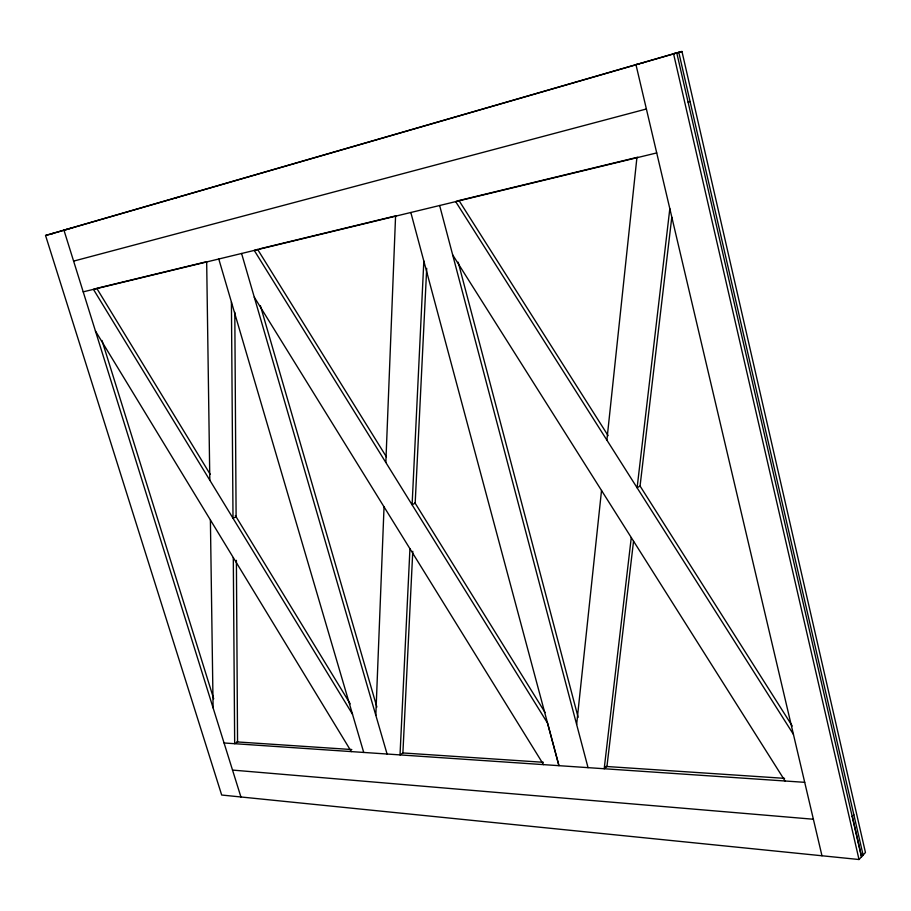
<?xml version="1.0" encoding="UTF-8"?>
<svg xmlns="http://www.w3.org/2000/svg" width="911" height="911" viewBox="0 0 911 911"><rect width="100%" height="100%" fill="white"/><g stroke="black" fill="none" stroke-linecap="round" stroke-linejoin="round"><path stroke-width="1.37" d="M375.822 715.306L384.043 506.869M385.843 462.446L395.568 216.18M409.939 548.718L400.02 754.912L402.89 752.953L543.366 762.291M423.831 261.047L412.102 504.762L415.177 503.157L426.701 268.358M402.89 752.953L412.774 551.303M576.64 724.473L601.522 490.482M606.885 440.115L636.903 157.728M631.277 537.57L604.187 768.747L606.942 766.527L633.532 541.35M669.824 208.665L637.108 487.795L640.057 486.03L671.783 217.308M859.016 859.517L861.476 856.841L676.759 52.849L45.55 235.471L221.68 795.03L859.016 859.517L673.536 53.692L681.963 51.483L865.45 852.514L863.002 855.167M852.184 816.381L853.858 814.776M457.891 200.898L455.682 201.627L793.435 734.368M688.09 102.134L690.06 101.531M51.005 233.99L681.963 51.483M67.312 229.242L63.941 230.153L240.925 796.977M69.418 228.661L72.766 227.761M45.55 235.471L54.353 233.079M174.946 198.086L177.144 197.493M73.609 261.115L646.389 108.99M639.215 63.724L635.946 64.579L821.973 855.771M641.242 63.189L643.394 62.62M97.568 288.149L205.339 262.026M259.225 248.965L396 215.816M458.176 200.739L637.791 157.204M83.208 291.85L656.717 152.923M236.883 741.907L351.805 749.548M605.792 766.447L784.576 778.347M224.072 742.977L804.709 782.333M232.521 770.08L813.386 819.24M458.996 200.545L608.127 435.674M640.08 486.064L792.251 725.999M452.687 254.909L785.088 781M386.401 456.855L257.597 249.363L254.249 250.423L547.557 723.14L558.944 765.673L410.827 212.491M414.858 502.701L545.142 712.618M254.271 297.157L543.548 764.636M210.156 474.244L96.771 288.343L93.446 289.368L352.511 714.235M235.357 515.558L350.234 703.884M95.427 330.978L351.327 751.609M102.009 340.52L213.709 698.805M218.777 259.009L363.728 752.452M260.387 305.675L376.869 707.038M241.586 253.486L387.084 754.035M458.187 262.186L578.132 717.321M439.637 205.51L588.039 767.654M678.775 52.326L863.127 855.178L861.59 856.852L852.297 816.393M206.672 261.947L209.815 480.222M210.395 519.965L213.106 707.87M231.417 302.019L233.011 518.257L236.108 516.788L234.799 312.257M233.296 557.612L234.674 743.695L237.555 741.953L236.393 560.345"/></g></svg>
